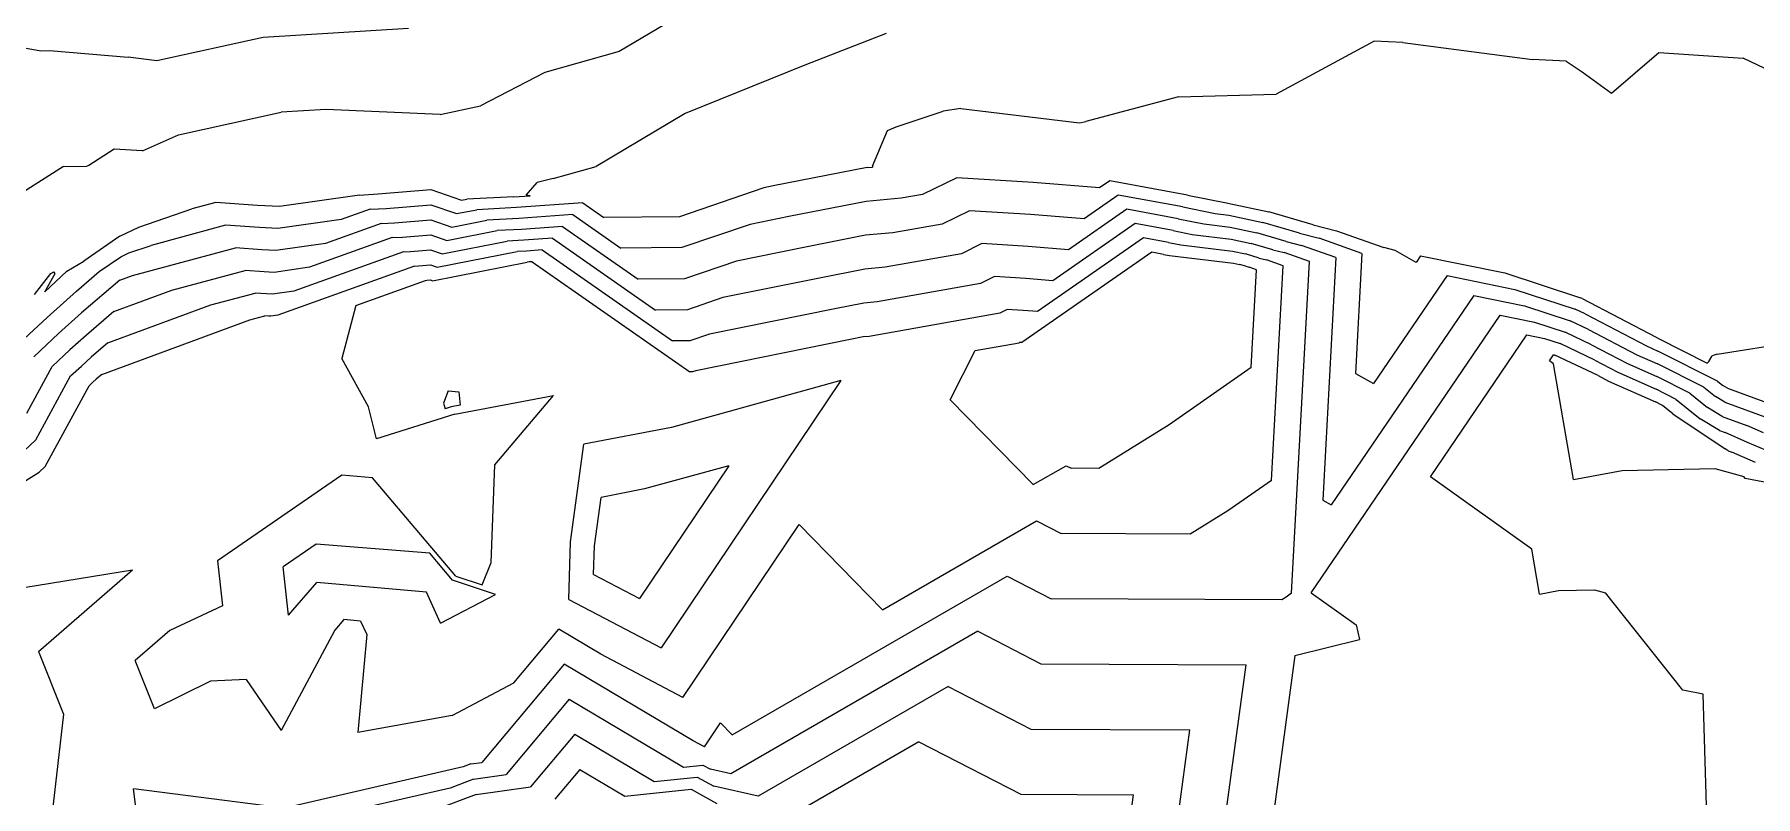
# Model space of a CAD drawing. Header units: metres. Extents: x -1120501 to 1198934, y -4928884 to 66998.
# Drawn here: x -688.8 to -570.5, y -249.2 to -196.8 of the extents above; entities that cross this region are included whole.
import ezdxf

# ---------------------------------------------------------------- set-up
doc = ezdxf.new("R2010")
doc.units = ezdxf.units.M
doc.layers.add('SURF2CONTOURS', color=7, linetype='Continuous', lineweight=0)

msp = doc.modelspace()

# ---------------------------------------------------------------- linework, layer by layer
at = {"color": 7, "lineweight": 0}
msp.add_circle((-684.64, 190.5), 66807.04, dxfattribs=at)
at = {"layer": 'SURF2CONTOURS', "color": 2, "linetype": 'Continuous', "lineweight": -3}
for p, q in [((-663.1, -196.37, 255.5), (-673.08, -196.98, 255.5)), ((-690.38, -197.54, 255.5), (-688.37, -197.9, 255.5)), ((-673.08, -196.98, 255.5), (-680.41, -198.6, 255.5)), ((-630.26, -196.71, 254.5), (-635.85, -198.89, 254.5)), ((-688.37, -197.9, 255.5), (-687.79, -197.88, 255.5)), ((-687.79, -197.88, 255.5), (-682.37, -198.35, 255.5)), ((-680.41, -198.6, 255.5), (-682.37, -198.35, 255.5)), ((-635.85, -198.89, 254.5), (-644.08, -202.21, 254.5)), ((-644.08, -202.21, 254.5), (-650.19, -205.85, 254.5)), ((-653.14, -206.68, 254.5), (-650.19, -205.85, 254.5)), ((-655.01, -207.84, 254.5), (-654.26, -206.95, 254.5)), ((-653.14, -206.68, 254.5), (-654.26, -206.95, 254.5)), ((-625.38, -206.63, 253.5), (-627.74, -207.78, 253.5)), ((-620.15, -206.96, 253.5), (-625.38, -206.63, 253.5)), ((-615.57, -207.33, 253.5), (-620.15, -206.96, 253.5)), ((-614.87, -206.84, 253.5), (-615.57, -207.33, 253.5)), ((-609.52, -207.83, 253.5), (-614.87, -206.84, 253.5)), ((-666.62, -207.86, 254.5), (-671.97, -208.62, 254.5)), ((-666.5, -207.82, 254.5), (-666.62, -207.86, 254.5)), ((-666.5, -207.82, 254.5), (-665.19, -207.75, 254.5)), ((-665.19, -207.75, 254.5), (-661.55, -207.45, 254.5)), ((-661.55, -207.45, 254.5), (-659.46, -208.18, 254.5)), ((-659.46, -208.18, 254.5), (-659.09, -208.11, 254.5)), ((-655.85, -207.95, 254.5), (-659.09, -208.11, 254.5)), ((-655.85, -207.95, 254.5), (-654.72, -207.87, 254.5)), ((-654.72, -207.87, 254.5), (-655.01, -207.84, 254.5)), ((-631.62, -208.26, 253.5), (-636.95, -209.3, 253.5)), ((-629.22, -208.04, 253.5), (-631.62, -208.26, 253.5)), ((-627.74, -207.78, 253.5), (-629.22, -208.04, 253.5)), ((-609.52, -207.83, 253.5), (-606.85, -208.36, 253.5)), ((-681.65, -210.03, 254.5), (-677.99, -208.77, 254.5)), ((-676.35, -208.33, 254.5), (-677.99, -208.77, 254.5)), ((-673.49, -208.54, 254.5), (-676.35, -208.33, 254.5)), ((-671.97, -208.62, 254.5), (-673.49, -208.54, 254.5)), ((-655.51, -209.44, 253.5), (-657.7, -209.55, 253.5)), ((-651.8, -209.17, 253.5), (-655.51, -209.44, 253.5)), ((-651.8, -209.17, 253.5), (-648.49, -211.48, 253.5)), ((-636.95, -209.3, 253.5), (-639.6, -209.84, 253.5)), ((-613.71, -208.8, 252.5), (-617.71, -211.59, 252.5)), ((-610.18, -209.45, 252.5), (-613.71, -208.8, 252.5)), ((-610.18, -209.45, 252.5), (-608.41, -209.81, 252.5)), ((-606.85, -208.36, 253.5), (-606.76, -208.37, 253.5)), ((-606.76, -208.37, 253.5), (-603.94, -208.98, 253.5)), ((-600.89, -209.88, 253.5), (-603.94, -208.98, 253.5)), ((-682.95, -210.65, 254.5), (-685.43, -212.36, 254.5)), ((-682.95, -210.65, 254.5), (-681.65, -210.03, 254.5)), ((-664.97, -209.77, 253.5), (-668.81, -211.15, 253.5)), ((-664.97, -209.77, 253.5), (-664.07, -209.73, 253.5)), ((-664.07, -209.73, 253.5), (-661.56, -209.52, 253.5)), ((-661.56, -209.52, 253.5), (-660.12, -210.02, 253.5)), ((-660.12, -210.02, 253.5), (-657.7, -209.55, 253.5)), ((-639.6, -209.84, 253.5), (-644.29, -211.44, 253.5)), ((-608.41, -209.81, 252.5), (-606.6, -210.03, 252.5)), ((-606.6, -210.03, 252.5), (-604.75, -210.43, 252.5)), ((-602.74, -211.02, 252.5), (-604.75, -210.43, 252.5)), ((-600.89, -209.88, 253.5), (-599.28, -210.28, 253.5)), ((-599.28, -210.28, 253.5), (-596.03, -211.44, 253.5)), ((-682.07, -213.36, 253.5), (-675, -211.45, 253.5)), ((-673.18, -211.58, 253.5), (-675, -211.45, 253.5)), ((-672.21, -211.63, 253.5), (-673.18, -211.58, 253.5)), ((-668.81, -211.15, 253.5), (-672.21, -211.63, 253.5)), ((-663.45, -211.73, 252.5), (-670.99, -214.43, 252.5)), ((-663.45, -211.73, 252.5), (-662.95, -211.7, 252.5)), ((-662.95, -211.7, 252.5), (-661.58, -211.59, 252.5)), ((-661.58, -211.59, 252.5), (-660.79, -211.87, 252.5)), ((-660.79, -211.87, 252.5), (-656.32, -210.99, 252.5)), ((-655.16, -210.93, 252.5), (-656.32, -210.99, 252.5)), ((-653.2, -210.79, 252.5), (-655.16, -210.93, 252.5)), ((-653.2, -210.79, 252.5), (-646.12, -215.73, 252.5)), ((-644.29, -211.44, 253.5), (-648.49, -211.48, 253.5)), ((-623.66, -211.16, 252.5), (-625.08, -211.86, 252.5)), ((-620.49, -211.36, 252.5), (-623.66, -211.16, 252.5)), ((-617.71, -211.59, 252.5), (-620.49, -211.36, 252.5)), ((-612.55, -210.77, 251.5), (-619.85, -215.84, 251.5)), ((-610.84, -211.08, 251.5), (-612.55, -210.77, 251.5)), ((-610.84, -211.08, 251.5), (-609.98, -211.25, 251.5)), ((-609.98, -211.25, 251.5), (-606.44, -211.68, 251.5)), ((-606.44, -211.68, 251.5), (-605.55, -211.87, 251.5)), ((-602.74, -211.02, 252.5), (-601.68, -211.28, 252.5)), ((-599.34, -212.11, 252.5), (-601.68, -211.28, 252.5)), ((-595.24, -211.64, 253.5), (-596.03, -211.44, 253.5)), ((-593.8, -212.45, 253.5), (-595.24, -211.64, 253.5)), ((-686.59, -213.06, 254.5), (-685.43, -212.36, 254.5)), ((-661.45, -213.71, 251.5), (-654.94, -212.43, 251.5)), ((-654.81, -212.42, 251.5), (-654.94, -212.43, 251.5)), ((-654.6, -212.41, 251.5), (-654.81, -212.42, 251.5)), ((-654.6, -212.41, 251.5), (-643.75, -219.98, 251.5)), ((-631.72, -212.92, 252.5), (-634.84, -213.53, 252.5)), ((-630.33, -212.79, 252.5), (-631.72, -212.92, 252.5)), ((-625.08, -211.86, 252.5), (-630.33, -212.79, 252.5)), ((-604.59, -212.16, 251.5), (-605.55, -211.87, 251.5)), ((-604.59, -212.16, 251.5), (-604.09, -212.28, 251.5)), ((-602.96, -212.68, 251.5), (-604.09, -212.28, 251.5)), ((-603.75, -227.44, 251.5), (-602.96, -212.68, 251.5)), ((-599.34, -212.11, 252.5), (-600.23, -228.8, 252.5)), ((-593.5, -212, 253.5), (-593.8, -212.45, 253.5)), ((-593.5, -212, 253.5), (-587.71, -213.18, 253.5)), ((-688.82, -214.67, 254.5), (-687.69, -213.21, 254.5)), ((-686.59, -213.06, 254.5), (-688.1, -214.48, 254.5)), ((-688.1, -214.48, 254.5), (-687.4, -213.21, 254.5)), ((-687.69, -213.21, 254.5), (-687.49, -213.1, 254.5)), ((-687.4, -213.21, 254.5), (-687.49, -213.1, 254.5)), ((-682.94, -213.68, 253.5), (-685.59, -215.93, 253.5)), ((-682.94, -213.68, 253.5), (-682.07, -213.36, 253.5)), ((-666.72, -215.41, 251.5), (-661.92, -213.69, 251.5)), ((-661.92, -213.69, 251.5), (-661.84, -213.68, 251.5)), ((-661.84, -213.68, 251.5), (-661.59, -213.66, 251.5)), ((-661.59, -213.66, 251.5), (-661.45, -213.71, 251.5)), ((-634.84, -213.53, 252.5), (-641.47, -214.87, 252.5)), ((-587.71, -213.18, 253.5), (-582.5, -214.9, 253.5)), ((-683.77, -217.99, 252.5), (-676.69, -215.38, 252.5)), ((-676.69, -215.38, 252.5), (-673.65, -214.56, 252.5)), ((-672.87, -214.62, 252.5), (-673.65, -214.56, 252.5)), ((-672.45, -214.64, 252.5), (-672.87, -214.62, 252.5)), ((-670.99, -214.43, 252.5), (-672.45, -214.64, 252.5)), ((-641.47, -214.87, 252.5), (-643.92, -215.71, 252.5)), ((-589.84, -214.72, 252.5), (-599.66, -229.12, 252.5)), ((-589.84, -214.72, 252.5), (-586.35, -215.43, 252.5)), ((-582.4, -214.94, 253.5), (-582.5, -214.9, 253.5)), ((-582.4, -214.94, 253.5), (-577.31, -217.6, 253.5)), ((-685.59, -215.93, 253.5), (-687.16, -217.35, 253.5)), ((-666.72, -215.41, 251.5), (-667.69, -219.05, 251.5)), ((-643.92, -215.71, 252.5), (-646.12, -215.73, 252.5)), ((-622.43, -215.94, 251.5), (-631.43, -217.54, 251.5)), ((-621.93, -215.7, 251.5), (-622.43, -215.94, 251.5)), ((-620.82, -215.77, 251.5), (-621.93, -215.7, 251.5)), ((-619.85, -215.84, 251.5), (-620.82, -215.77, 251.5)), ((-586.35, -215.43, 252.5), (-583.21, -216.47, 252.5)), ((-581.96, -217.06, 252.5), (-583.21, -216.47, 252.5)), ((-688.87, -218.94, 253.5), (-687.16, -217.35, 253.5)), ((-632.73, -217.75, 251.5), (-643.34, -219.9, 251.5)), ((-631.83, -217.57, 251.5), (-632.73, -217.75, 251.5)), ((-631.43, -217.54, 251.5), (-631.83, -217.57, 251.5)), ((-592.83, -227.19, 251.5), (-586.19, -217.44, 251.5)), ((-586.19, -217.44, 251.5), (-584.99, -217.69, 251.5)), ((-584.99, -217.69, 251.5), (-583.91, -218.04, 251.5)), ((-581.96, -217.06, 252.5), (-578.62, -218.8, 252.5)), ((-577.31, -217.6, 253.5), (-577.14, -217.68, 253.5)), ((-577.14, -217.68, 253.5), (-573.79, -219.37, 253.5)), ((-683.77, -217.99, 252.5), (-684.92, -218.97, 252.5)), ((-581.51, -219.18, 251.5), (-583.91, -218.04, 251.5)), ((-578.62, -218.8, 252.5), (-577.22, -219.43, 252.5)), ((-573.69, -219.27, 253.5), (-573.46, -218.87, 253.5)), ((-573.11, -218.77, 253.5), (-573.46, -218.87, 253.5)), ((-573.11, -218.77, 253.5), (-567.46, -217.86, 253.5)), ((-686.33, -220.26, 252.5), (-685.59, -219.58, 252.5)), ((-684.92, -218.97, 252.5), (-685.59, -219.58, 252.5)), ((-665.85, -222.38, 251.5), (-667.69, -219.05, 251.5)), ((-643.56, -219.98, 251.5), (-643.75, -219.98, 251.5)), ((-643.34, -219.9, 251.5), (-643.56, -219.98, 251.5)), ((-581.51, -219.18, 251.5), (-579.93, -220.01, 251.5)), ((-579.93, -220.01, 251.5), (-577.3, -221.18, 251.5)), ((-574.03, -221.04, 252.5), (-577.22, -219.43, 252.5)), ((-573.79, -219.37, 253.5), (-573.69, -219.27, 253.5)), ((-688.72, -224.65, 252.5), (-686.33, -220.26, 252.5)), ((-575.93, -221.87, 251.5), (-577.3, -221.18, 251.5)), ((-574.03, -221.04, 252.5), (-573.23, -221.68, 252.5)), ((-665.3, -224.58, 251.5), (-665.85, -222.38, 251.5)), ((-659.9, -222.89, 251.5), (-653.12, -221.61, 251.5)), ((-657.17, -226.36, 251.5), (-653.12, -221.61, 251.5)), ((-575.93, -221.87, 251.5), (-574.28, -223.2, 251.5)), ((-572.58, -222.07, 252.5), (-573.23, -221.68, 252.5)), ((-572.58, -222.07, 252.5), (-569.57, -223.17, 252.5)), ((-659.9, -222.89, 251.5), (-665.3, -224.58, 251.5)), ((-572.94, -224.01, 251.5), (-574.28, -223.2, 251.5)), ((-689.92, -225.77, 252.5), (-688.72, -224.65, 252.5)), ((-572.94, -224.01, 251.5), (-572.55, -224.15, 251.5)), ((-571.01, -224.84, 251.5), (-572.55, -224.15, 251.5)), ((-569.71, -225.39, 251.5), (-571.01, -224.84, 251.5)), ((-667.69, -227.09, 251.5), (-676.24, -232.96, 251.5)), ((-665.58, -227.26, 251.5), (-667.69, -227.09, 251.5)), ((-657.42, -233.09, 251.5), (-657.17, -226.36, 251.5)), ((-641.07, -226.43, 250.5), (-647.22, -235.57, 250.5)), ((-641.07, -226.43, 250.5), (-646.86, -228.03, 250.5)), ((-585.85, -232.16, 251.5), (-592.83, -227.19, 251.5)), ((-659.85, -234.03, 251.5), (-665.58, -227.26, 251.5)), ((-646.86, -228.03, 250.5), (-649.85, -228.61, 250.5)), ((-603.75, -227.44, 251.5), (-606.76, -229.54, 251.5)), ((-650.31, -231.94, 250.5), (-649.85, -228.61, 250.5)), ((-606.76, -229.54, 251.5), (-609.34, -231.14, 251.5)), ((-600.23, -228.8, 252.5), (-599.66, -229.12, 252.5)), ((-644.23, -242.36, 251.5), (-636.24, -230.48, 251.5)), ((-630.5, -236.33, 251.5), (-636.24, -230.48, 251.5)), ((-630.5, -236.33, 251.5), (-619.91, -230.22, 251.5)), ((-619.91, -230.22, 251.5), (-618.22, -231.1, 251.5)), ((-650.37, -233.9, 250.5), (-650.31, -231.94, 250.5)), ((-609.34, -231.14, 251.5), (-618.22, -231.1, 251.5)), ((-676.24, -232.96, 251.5), (-675.89, -236.06, 251.5)), ((-658.04, -234.63, 251.5), (-657.42, -233.09, 251.5)), ((-585.32, -235.26, 251.5), (-585.85, -232.16, 251.5)), ((-659.85, -234.03, 251.5), (-658.04, -234.63, 251.5)), ((-650.37, -233.9, 250.5), (-647.22, -235.57, 250.5)), ((-585.32, -235.26, 251.5), (-584.02, -235.02, 251.5)), ((-584.02, -235.02, 251.5), (-581.55, -234.96, 251.5)), ((-581.55, -234.96, 251.5), (-580.78, -235.17, 251.5)), ((-575.46, -241.87, 251.5), (-580.78, -235.17, 251.5)), ((-675.89, -236.06, 251.5), (-679.51, -237.76, 251.5)), ((-679.51, -237.76, 251.5), (-681.9, -239.83, 251.5)), ((-668.16, -237.74, 251.5), (-671.85, -244.63, 251.5)), ((-667.54, -237.01, 251.5), (-668.16, -237.74, 251.5)), ((-666.39, -237.12, 251.5), (-667.54, -237.01, 251.5)), ((-666.39, -237.12, 251.5), (-665.97, -238.04, 251.5)), ((-655.85, -241.35, 251.5), (-652.76, -237.67, 251.5)), ((-649.87, -239.39, 251.5), (-652.76, -237.67, 251.5)), ((-623.95, -237.81, 252.5), (-640.93, -247.61, 252.5)), ((-623.95, -237.81, 252.5), (-619.61, -240.06, 252.5)), ((-665.97, -238.04, 251.5), (-666.59, -244.77, 251.5)), ((-680.57, -243.15, 251.5), (-681.9, -239.83, 251.5)), ((-644.23, -242.36, 251.5), (-649.87, -239.39, 251.5)), ((-619.61, -240.06, 252.5), (-605.5, -240.13, 252.5)), ((-608.13, -259.57, 252.5), (-605.5, -240.13, 252.5)), ((-676.71, -241.24, 251.5), (-680.57, -243.15, 251.5)), ((-674.27, -241.14, 251.5), (-676.71, -241.24, 251.5)), ((-674.27, -241.14, 251.5), (-671.85, -244.63, 251.5)), ((-660.09, -243.6, 251.5), (-655.85, -241.35, 251.5)), ((-652.04, -242.49, 252.5), (-656.38, -247.67, 252.5)), ((-652.04, -242.49, 252.5), (-644.19, -247.15, 252.5)), ((-574.07, -242.14, 251.5), (-575.46, -241.87, 251.5)), ((-573.85, -249.81, 251.5), (-574.07, -242.14, 251.5)), ((-660.09, -243.6, 251.5), (-666.59, -244.77, 251.5)), ((-628, -245.41, 253.5), (-637.18, -250.7, 253.5)), ((-628, -245.41, 253.5), (-621, -249.02, 253.5)), ((-651.31, -247.31, 253.5), (-653.03, -249.36, 253.5)), ((-651.31, -247.31, 253.5), (-648.21, -249.16, 253.5)), ((-644.19, -247.15, 252.5), (-642.85, -247.01, 252.5)), ((-642.85, -247.01, 252.5), (-642.32, -247.29, 252.5)), ((-640.93, -247.61, 252.5), (-642.32, -247.29, 252.5)), ((-658.62, -247.98, 252.5), (-660.23, -248.59, 252.5)), ((-658.62, -247.98, 252.5), (-656.38, -247.67, 252.5)), ((-660.23, -248.59, 252.5), (-669.23, -250.67, 252.5)), ((-648.21, -249.16, 253.5), (-643.66, -248.68, 253.5)), ((-643.66, -248.68, 253.5), (-641.89, -249.65, 253.5)), ((-621, -249.02, 253.5), (-613.24, -249.06, 253.5)), ((-614.69, -259.75, 253.5), (-613.24, -249.06, 253.5))]:
    msp.add_line(p, q, dxfattribs=at)
at = {"layer": 'SURF2CONTOURS', "color": 4, "linetype": 'Continuous', "lineweight": -3}
for p, q in [((-645.48, -196.09, 255), (-648.62, -197.96, 255)), ((-596.7, -197.25, 254), (-603.44, -200.89, 254)), ((-594.71, -197.33, 254), (-596.7, -197.25, 254)), ((-594.71, -197.33, 254), (-585.81, -198.5, 254)), ((-648.62, -197.96, 255), (-653.73, -199.4, 255)), ((-583.5, -198.62, 254), (-585.81, -198.5, 254)), ((-583.5, -198.62, 254), (-582.4, -199.35, 254)), ((-580.37, -200.81, 254), (-577.11, -198.03, 254)), ((-577.11, -198.03, 254), (-571.32, -198.42, 254)), ((-562.16, -202.79, 254), (-571.32, -198.42, 254)), ((-653.73, -199.4, 255), (-658.14, -201.68, 255)), ((-582.4, -199.35, 254), (-580.37, -200.81, 254)), ((-610.15, -201.07, 254), (-616.53, -202.76, 254)), ((-610.15, -201.07, 254), (-603.44, -200.89, 254)), ((-678.91, -203.68, 255), (-671.86, -202.12, 255)), ((-668.77, -201.93, 255), (-671.86, -202.12, 255)), ((-660.93, -202.28, 255), (-668.77, -201.93, 255)), ((-660.93, -202.28, 255), (-658.14, -201.68, 255)), ((-629.57, -203.13, 254), (-626.33, -202.06, 254)), ((-625.12, -201.87, 254), (-626.33, -202.06, 254)), ((-625.12, -201.87, 254), (-616.96, -202.86, 254)), ((-631.18, -205.83, 254), (-630.16, -203.39, 254)), ((-630.16, -203.39, 254), (-629.57, -203.13, 254)), ((-616.96, -202.86, 254), (-616.53, -202.76, 254)), ((-683.34, -204.66, 255), (-685.08, -205.8, 255)), ((-681.39, -204.79, 255), (-683.34, -204.66, 255)), ((-681.39, -204.79, 255), (-678.91, -203.68, 255)), ((-686.81, -205.86, 255), (-689.59, -207.63, 255)), ((-686.81, -205.86, 255), (-685.21, -205.83, 255)), ((-685.08, -205.8, 255), (-685.21, -205.83, 255)), ((-631.56, -205.94, 254), (-638.01, -207.19, 254)), ((-631.56, -205.94, 254), (-631.19, -205.9, 254)), ((-631.18, -205.83, 254), (-631.19, -205.9, 254)), ((-638.67, -207.33, 254), (-644.47, -209.31, 254)), ((-638.01, -207.19, 254), (-638.67, -207.33, 254)), ((-614.29, -207.82, 253), (-616.64, -209.46, 253)), ((-609.85, -208.64, 253), (-614.29, -207.82, 253)), ((-665.74, -208.79, 254), (-667.72, -209.5, 254)), ((-665.74, -208.79, 254), (-664.63, -208.74, 254)), ((-664.63, -208.74, 254), (-661.56, -208.49, 254)), ((-661.56, -208.49, 254), (-659.79, -209.1, 254)), ((-659.79, -209.1, 254), (-658.39, -208.83, 254)), ((-655.68, -208.69, 254), (-658.39, -208.83, 254)), ((-651.1, -208.36, 254), (-655.68, -208.69, 254)), ((-651.1, -208.36, 254), (-649.67, -209.36, 254)), ((-644.47, -209.31, 254), (-649.67, -209.36, 254)), ((-624.52, -208.9, 253), (-626.41, -209.82, 253)), ((-620.32, -209.16, 253), (-624.52, -208.9, 253)), ((-616.64, -209.46, 253), (-620.32, -209.16, 253)), ((-609.85, -208.64, 253), (-607.63, -209.09, 253)), ((-607.63, -209.09, 253), (-606.68, -209.2, 253)), ((-606.68, -209.2, 253), (-604.34, -209.71, 253)), ((-675.68, -209.89, 254), (-680.8, -211.28, 254)), ((-673.34, -210.06, 254), (-675.68, -209.89, 254)), ((-672.09, -210.12, 254), (-673.34, -210.06, 254)), ((-667.72, -209.5, 254), (-672.09, -210.12, 254)), ((-663.51, -210.72, 253), (-661.57, -210.56, 253)), ((-661.57, -210.56, 253), (-660.46, -210.94, 253)), ((-660.46, -210.94, 253), (-657.01, -210.27, 253)), ((-655.33, -210.19, 253), (-657.01, -210.27, 253)), ((-652.5, -209.98, 253), (-655.33, -210.19, 253)), ((-652.5, -209.98, 253), (-647.3, -213.6, 253)), ((-631.67, -210.59, 253), (-635.9, -211.42, 253)), ((-629.78, -210.42, 253), (-631.67, -210.59, 253)), ((-626.41, -209.82, 253), (-629.78, -210.42, 253)), ((-613.13, -209.78, 252), (-618.78, -213.72, 252)), ((-610.51, -210.27, 252), (-613.13, -209.78, 252)), ((-610.51, -210.27, 252), (-609.2, -210.53, 252)), ((-609.2, -210.53, 252), (-606.52, -210.85, 252)), ((-601.82, -210.45, 253), (-604.34, -209.71, 253)), ((-601.82, -210.45, 253), (-600.48, -210.78, 253)), ((-682.88, -212.06, 254), (-682.33, -211.8, 254)), ((-682.33, -211.8, 254), (-680.8, -211.28, 254)), ((-664.21, -210.75, 253), (-669.9, -212.79, 253)), ((-664.21, -210.75, 253), (-663.51, -210.72, 253)), ((-661.12, -212.79, 252), (-655.63, -211.71, 252)), ((-654.99, -211.68, 252), (-655.63, -211.71, 252)), ((-653.9, -211.6, 252), (-654.99, -211.68, 252)), ((-653.9, -211.6, 252), (-644.94, -217.85, 252)), ((-635.9, -211.42, 253), (-640.54, -212.36, 253)), ((-611.97, -211.75, 251), (-620.92, -217.97, 251)), ((-611.17, -211.9, 251), (-611.97, -211.75, 251)), ((-606.52, -210.85, 252), (-605.15, -211.15, 252)), ((-603.67, -211.59, 252), (-605.15, -211.15, 252)), ((-603.67, -211.59, 252), (-602.88, -211.78, 252)), ((-601.15, -212.4, 252), (-602.88, -211.78, 252)), ((-597.53, -211.83, 253), (-600.48, -210.78, 253)), ((-597.53, -211.83, 253), (-597.97, -220.09, 253)), ((-684.36, -213.08, 254), (-682.88, -212.06, 254)), ((-679.38, -214.37, 253), (-674.33, -213, 253)), ((-673.02, -213.1, 253), (-674.33, -213, 253)), ((-669.9, -212.79, 253), (-672.33, -213.14, 253)), ((-662.68, -212.71, 252), (-672.08, -216.08, 252)), ((-662.68, -212.71, 252), (-662.4, -212.69, 252)), ((-662.4, -212.69, 252), (-661.59, -212.63, 252)), ((-661.59, -212.63, 252), (-661.12, -212.79, 252)), ((-640.54, -212.36, 253), (-644.11, -213.58, 253)), ((-611.17, -211.9, 251), (-610.76, -211.98, 251)), ((-610.76, -211.98, 251), (-606.36, -212.51, 251)), ((-606.36, -212.51, 251), (-605.95, -212.59, 251)), ((-605.52, -212.72, 251), (-605.95, -212.59, 251)), ((-605.52, -212.72, 251), (-605.29, -212.78, 251)), ((-604.78, -212.96, 251), (-605.29, -212.78, 251)), ((-605.14, -219.67, 251), (-604.78, -212.96, 251)), ((-602.37, -235.2, 252), (-601.15, -212.4, 252)), ((-685.93, -214.42, 254), (-684.36, -213.08, 254)), ((-672.33, -213.14, 253), (-673.02, -213.1, 253)), ((-644.11, -213.58, 253), (-647.3, -213.6, 253)), ((-623.76, -213.9, 252), (-630.88, -215.16, 252)), ((-622.79, -213.43, 252), (-623.76, -213.9, 252)), ((-620.65, -213.56, 252), (-622.79, -213.43, 252)), ((-618.78, -213.72, 252), (-620.65, -213.56, 252)), ((-591.67, -213.36, 253), (-596.73, -220.79, 253)), ((-591.67, -213.36, 253), (-587.03, -214.31, 253)), ((-685.93, -214.42, 254), (-687.94, -216.24, 254)), ((-683.36, -215.84, 253), (-679.38, -214.37, 253)), ((-631.78, -215.25, 252), (-633.79, -215.64, 252)), ((-630.88, -215.16, 252), (-631.78, -215.25, 252)), ((-587.03, -214.31, 253), (-582.86, -215.68, 253)), ((-690.14, -218.27, 254), (-687.94, -216.24, 254)), ((-683.36, -215.84, 253), (-685.25, -217.45, 253)), ((-684.18, -220.15, 252), (-674, -216.4, 252)), ((-674, -216.4, 252), (-672.98, -216.12, 252)), ((-672.71, -216.14, 252), (-672.98, -216.12, 252)), ((-672.57, -216.15, 252), (-672.71, -216.14, 252)), ((-672.08, -216.08, 252), (-672.57, -216.15, 252)), ((-633.79, -215.64, 252), (-642.4, -217.39, 252)), ((-601.03, -235.17, 252), (-588.02, -216.08, 252)), ((-588.02, -216.08, 252), (-585.67, -216.56, 252)), ((-585.67, -216.56, 252), (-583.56, -217.25, 252)), ((-582.18, -216, 253), (-582.86, -215.68, 253)), ((-582.18, -216, 253), (-577.96, -218.2, 253)), ((-685.25, -217.45, 253), (-686.38, -218.47, 253)), ((-642.4, -217.39, 252), (-643.74, -217.84, 252)), ((-581.74, -218.12, 252), (-583.56, -217.25, 252)), ((-687.6, -219.6, 253), (-686.38, -218.47, 253)), ((-643.74, -217.84, 252), (-644.94, -217.85, 252)), ((-625.86, -221.91, 251), (-624.14, -218.52, 251)), ((-624.14, -218.52, 251), (-621.11, -217.98, 251)), ((-621.07, -217.96, 251), (-621.11, -217.98, 251)), ((-620.99, -217.97, 251), (-621.07, -217.96, 251)), ((-620.92, -217.97, 251), (-620.99, -217.97, 251)), ((-584.64, -219.21, 251), (-584.36, -218.8, 251)), ((-584.36, -218.8, 251), (-584.31, -218.81, 251)), ((-584.31, -218.81, 251), (-584.27, -218.83, 251)), ((-581.29, -220.24, 251), (-584.27, -218.83, 251)), ((-581.74, -218.12, 252), (-579.28, -219.4, 252)), ((-577.96, -218.2, 253), (-577.18, -218.55, 253)), ((-573.08, -220.62, 253), (-577.18, -218.55, 253)), ((-689.35, -222.82, 253), (-687.6, -219.6, 253)), ((-605.14, -219.67, 251), (-610.79, -223.63, 251)), ((-597.97, -220.09, 253), (-596.73, -220.79, 253)), ((-584.35, -219.42, 251), (-584.64, -219.21, 251)), ((-582.99, -227.39, 251), (-584.35, -219.42, 251)), ((-579.28, -219.4, 252), (-577.26, -220.3, 252)), ((-688.09, -226.48, 252), (-685.06, -220.93, 252)), ((-685.06, -220.93, 252), (-684.81, -220.69, 252)), ((-684.58, -220.48, 252), (-684.81, -220.69, 252)), ((-684.18, -220.15, 252), (-684.58, -220.48, 252)), ((-660.37, -221.28, 251), (-660.68, -222.12, 251)), ((-660.37, -221.28, 251), (-659.64, -221.36, 251)), ((-633.36, -220.58, 251), (-645.72, -238.96, 251)), ((-633.36, -220.58, 251), (-645.01, -223.8, 251)), ((-581.29, -220.24, 251), (-580.59, -220.61, 251)), ((-580.59, -220.61, 251), (-577.35, -222.05, 251)), ((-574.98, -221.45, 252), (-577.26, -220.3, 252)), ((-573.08, -220.62, 253), (-572.71, -220.92, 253)), ((-572.4, -221.1, 253), (-572.71, -220.92, 253)), ((-572.4, -221.1, 253), (-568.08, -222.68, 253)), ((-660.68, -222.12, 251), (-660.58, -222.51, 251)), ((-660.17, -222.38, 251), (-660.58, -222.51, 251)), ((-659.55, -222.26, 251), (-660.17, -222.38, 251)), ((-659.64, -221.36, 251), (-659.55, -222.26, 251)), ((-625.86, -221.91, 251), (-620.15, -227.73, 251)), ((-576.87, -222.29, 251), (-577.35, -222.05, 251)), ((-576.15, -222.87, 251), (-576.87, -222.29, 251)), ((-574.98, -221.45, 252), (-573.76, -222.44, 252)), ((-572.76, -223.04, 252), (-573.76, -222.44, 252)), ((-610.79, -223.63, 251), (-615.62, -226.62, 251)), ((-576.15, -222.87, 251), (-572.55, -225.28, 251)), ((-572.76, -223.04, 252), (-571.06, -223.66, 252)), ((-569.91, -224.17, 252), (-571.06, -223.66, 252)), ((-645.01, -223.8, 251), (-651.03, -224.96, 251)), ((-651.96, -231.67, 251), (-651.03, -224.96, 251)), ((-572.35, -225.4, 251), (-572.55, -225.28, 251)), ((-572.35, -225.4, 251), (-572.1, -225.51, 251)), ((-570.47, -226.2, 251), (-572.1, -225.51, 251)), ((-695.16, -231.03, 252), (-688.5, -226.87, 252)), ((-688.5, -226.87, 252), (-688.09, -226.48, 252)), ((-620.15, -227.73, 251), (-617.88, -226.43, 251)), ((-617.88, -226.43, 251), (-617.52, -226.61, 251)), ((-615.62, -226.62, 251), (-617.52, -226.61, 251)), ((-582.99, -227.39, 251), (-579.64, -226.77, 251)), ((-579.64, -226.77, 251), (-573.26, -226.63, 251)), ((-573.26, -226.63, 251), (-571.27, -227.18, 251)), ((-571.17, -227.31, 251), (-571.27, -227.18, 251)), ((-567.01, -228.11, 251), (-571.17, -227.31, 251)), ((-669.45, -231.82, 251), (-671.72, -233.38, 251)), ((-661.63, -232.45, 251), (-669.45, -231.82, 251)), ((-652.06, -235.62, 251), (-651.96, -231.67, 251)), ((-660.07, -234.29, 251), (-661.63, -232.45, 251)), ((-689.54, -234.81, 252), (-682.08, -233.58, 252)), ((-688.55, -239.2, 252), (-682.08, -233.58, 252)), ((-671.34, -236.71, 251), (-671.72, -233.38, 251)), ((-657.12, -235.28, 251), (-660.07, -234.29, 251)), ((-640.85, -244.93, 252), (-621.93, -234.02, 252)), ((-621.93, -234.02, 252), (-618.91, -235.58, 252)), ((-671.34, -236.71, 251), (-669.41, -234.45, 251)), ((-661.85, -235.13, 251), (-669.41, -234.45, 251)), ((-660.9, -237.26, 251), (-661.85, -235.13, 251)), ((-660.9, -237.26, 251), (-657.12, -235.28, 251)), ((-602.74, -235.46, 252), (-603.05, -235.66, 252)), ((-602.37, -235.2, 252), (-602.74, -235.46, 252)), ((-601.03, -235.17, 252), (-597.92, -237.38, 252)), ((-652.06, -235.62, 251), (-645.72, -238.96, 251)), ((-603.05, -235.66, 252), (-618.91, -235.58, 252)), ((-597.92, -237.38, 252), (-597.71, -238.38, 252)), ((-602.15, -239.49, 252), (-597.71, -238.38, 252)), ((-688.55, -239.2, 252), (-686.82, -243.51, 252)), ((-652.4, -240.08, 252), (-658.05, -246.83, 252)), ((-643.52, -245.35, 252), (-652.4, -240.08, 252)), ((-602.15, -239.49, 252), (-604.85, -259.49, 252)), ((-625.98, -241.61, 253), (-639.05, -249.15, 253)), ((-625.98, -241.61, 253), (-620.3, -244.54, 253)), ((-686.82, -243.51, 252), (-687.6, -250.29, 252)), ((-651.67, -244.9, 253), (-654.7, -248.52, 253)), ((-651.67, -244.9, 253), (-646.2, -248.15, 253)), ((-642.74, -245.76, 252), (-641.64, -244.12, 252)), ((-640.85, -244.93, 252), (-641.64, -244.12, 252)), ((-620.3, -244.54, 253), (-609.37, -244.6, 253)), ((-611.41, -259.66, 253), (-609.37, -244.6, 253)), ((-642.74, -245.76, 252), (-643.52, -245.35, 252)), ((-659.33, -247.13, 252), (-670.94, -249.82, 252)), ((-658.8, -246.93, 252), (-659.33, -247.13, 252)), ((-658.8, -246.93, 252), (-658.05, -246.83, 252)), ((-658.45, -249.03, 253), (-654.7, -248.52, 253)), ((-646.2, -248.15, 253), (-643.25, -247.85, 253)), ((-643.25, -247.85, 253), (-642.11, -248.47, 253)), ((-639.05, -249.15, 253), (-642.11, -248.47, 253)), ((-671.29, -250.03, 252), (-682, -248.65, 252)), ((-681.43, -253.27, 252), (-682, -248.65, 252)), ((-658.45, -249.03, 253), (-661.12, -250.05, 253))]:
    msp.add_line(p, q, dxfattribs=at)

doc.saveas('drawing.dxf')
